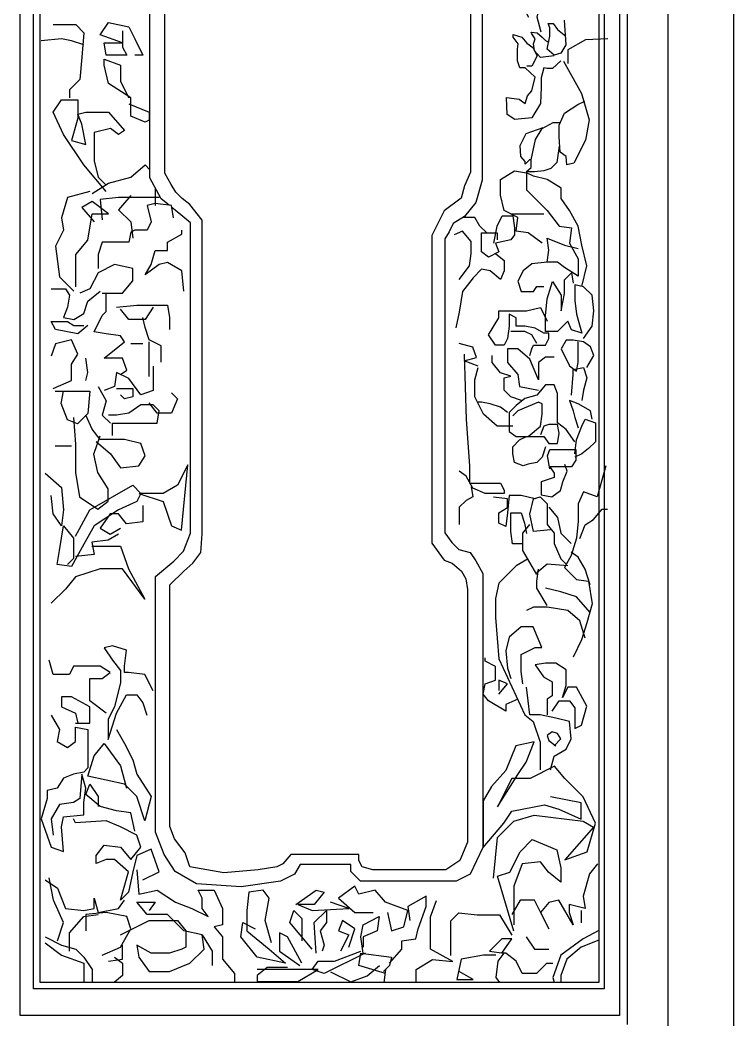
# Model space of a CAD drawing. Extents: x -66030 to 95157, y -13132 to 45879.
# Drawn here: x 44092 to 44532, y 40485 to 41102 of the extents above; entities that cross this region are included whole.
import ezdxf

# ---------------------------------------------------------------- set-up
doc = ezdxf.new("R2010")
doc.units = 0
doc.header["$LTSCALE"] = 100
doc.header["$MEASUREMENT"] = 0
doc.layers.add('3', color=11, linetype='CONTINUOUS')
doc.layers.add('7', color=105, linetype='CONTINUOUS')

msp = doc.modelspace()

# ---------------------------------------------------------------- linework, layer by layer
at = {"layer": '3'}
for p, q in [((44091.8, 40488.07), (44091.8, 41490.39)), ((44100.19, 40504.48), (44100.19, 41490.49)), ((44104.15, 40508.31), (44104.15, 41490.51)), ((44452.15, 41487.29), (44452.15, 40504.48)), ((44466.3, 41487.15), (44466.3, 40482.4)), ((44452.15, 40504.48), (44100.19, 40504.48))]:
    msp.add_line(p, q, dxfattribs=at)
for points in [[(44183.81, 40988.05), (44178.83, 40992.03), (44171.9, 41005.01), (44171.9, 41186.32), (44177.09, 41195.83), (44186.62, 41198.43), (44191.79, 41201.57)], [(44376.76, 41180.69), (44376.76, 41003.62), (44372.88, 40989.78), (44365.96, 40981.13), (44359.03, 40976.8), (44356.43, 40971.61), (44353.83, 40967.28), (44353.83, 40785.98), (44358.14, 40779.92), (44362.47, 40775.6), (44369.4, 40773.87), (44372.86, 40768.68), (44377.19, 40760.89), (44377.19, 40639.25), (44377.19, 40591.67), (44369.46, 40575.23), (44360.8, 40570.91), (44301.91, 40570.91), (44295.85, 40576.96), (44295.85, 40581.29), (44264.67, 40581.29), (44261.2, 40575.23), (44252.54, 40570.91), (44228.3, 40567.45), (44200.58, 40569.18), (44187.59, 40576.96), (44180.67, 40587.34), (44175.47, 40601.19), (44175.47, 40758.95), (44186.62, 40768.46), (44192.69, 40774.52), (44197.02, 40785.76), (44197.02, 40977.33), (44187.49, 40985.11), (44185.42, 40986.77)], [(44413.34, 41094.89), (44410.7, 41104.14), (44412.02, 41109.43), (44415.99, 41121.33), (44401.43, 41142.49), (44394.81, 41142.49), (44393.49, 41137.2), (44394.81, 41121.33), (44405.4, 41118.69), (44402.75, 41109.43), (44405.4, 41104.14)], [(44112.35, 41099.57), (44126.18, 41099.57), (44131.2, 41094.55), (44129.95, 41079.49), (44128.69, 41065.69), (44122.41, 41059.41), (44122.41, 41054.39)], [(44155.08, 41095.81), (44155.08, 41085.77), (44157.59, 41080.75), (44145.02, 41080.75), (44143.77, 41088.28), (44155.08, 41088.28), (44141.26, 41093.3), (44146.28, 41100.83), (44158.85, 41098.32), (44162.62, 41090.79), (44167.64, 41080.75), (44162.62, 41080.75)], [(44427.5, 41102.35), (44428.55, 41087.13), (44425.4, 41081.88), (44421.2, 41080.83), (44416.99, 41084.51), (44418.57, 41092.38), (44418.57, 41097.63), (44417.52, 41100.25), (44420.67, 41100.25), (44423.3, 41096.58), (44428.55, 41092.38)], [(44425.4, 41077.16), (44420.15, 41072.44), (44416.99, 41072.44), (44414.89, 41072.96), (44413.31, 41066.66), (44413.31, 41060.89), (44412.79, 41050.92), (44407.54, 41042), (44397.03, 41040.95), (44392.3, 41044.1), (44391.77, 41054.59), (44399.65, 41053.54), (44403.33, 41050.92), (44404.91, 41055.64), (44407.54, 41058.79), (44409.64, 41067.19), (44403.33, 41072.96), (44400.18, 41072.96), (44398.6, 41077.16), (44398.6, 41084.51), (44399.13, 41087.66), (44395.98, 41091.85), (44395.98, 41093.43), (44401.23, 41091.85), (44404.38, 41088.18), (44408.06, 41085.56), (44410.69, 41080.31), (44407.54, 41074.01), (44404.38, 41074.01)], [(44421.2, 41080.31), (44412.79, 41079.26), (44409.11, 41083.46), (44408.59, 41087.66), (44409.64, 41090.81), (44407.54, 41093.95), (44407.01, 41095), (44410.69, 41094.48), (44413.84, 41091.85), (44415.94, 41089.76), (44418.04, 41088.71)], [(44131.2, 41087.02), (44123.66, 41089.53), (44117.38, 41090.79), (44104.82, 41089.53)], [(44454.3, 41090.81), (44440.64, 41090.28), (44429.6, 41083.98), (44429.6, 41075.59)], [(44158.85, 41050.63), (44171.41, 41045.6), (44171.41, 41040.58), (44168.9, 41039.33), (44160.1, 41043.09), (44160.1, 41054.39), (44146.28, 41063.18), (44143.77, 41074.47), (44143.77, 41078.24), (44153.82, 41074.47), (44153.82, 41064.43), (44158.85, 41054.39)], [(44427.03, 41076.98), (44438.07, 41057.04), (44442.8, 41040.77), (44440.69, 41028.18), (44433.34, 41014.01), (44429.14, 41012.96), (44428.61, 41018.2), (44424.93, 41020.83), (44424.41, 41030.28), (44424.41, 41037.62), (44427.56, 41044.97), (44435.97, 41050.22), (44440.17, 41052.32)], [(44145.02, 40996.66), (44131.2, 41012.97), (44118.64, 41031.8), (44112.35, 41045.6), (44117.38, 41053.14), (44127.43, 41053.14), (44127.43, 41041.84), (44123.66, 41028.03), (44132.46, 41025.52), (44129.95, 41038.07), (44127.43, 41044.35), (44132.46, 41045.6), (44146.28, 41045.6), (44156.33, 41034.31), (44152.56, 41031.8), (44147.54, 41035.56), (44137.49, 41033.05), (44137.49, 41015.48), (44140, 41005.44), (44145.02, 41000.42)], [(44424.41, 41024.5), (44422.83, 41014.53), (44419.15, 41010.86), (44414.95, 41009.28), (44409.17, 41008.76), (44403.91, 41008.76), (44407.07, 41011.38), (44407.07, 41013.48), (44407.07, 41016.11), (44409.69, 41028.7), (44413.9, 41035.52), (44420.73, 41039.2), (44424.93, 41039.2)], [(44407.07, 41016.11), (44406.02, 41016.11), (44403.39, 41013.48), (44403.39, 41015.06), (44400.76, 41018.2), (44400.24, 41025.03), (44403.91, 41032.37), (44414.42, 41036.05)], [(44136.23, 40995.4), (44146.28, 41001.68), (44160.1, 41005.44), (44168.9, 41012.97), (44171.9, 41009.97)], [(44413.78, 40964.62), (44405.27, 40971), (44397.82, 40972.06), (44398.88, 40980.56), (44390.37, 40984.82), (44388.24, 40994.38), (44388.24, 41003.95), (44396.75, 41009.26), (44404.2, 41008.2)], [(44438.26, 40938.05), (44441.45, 40950.8), (44438.26, 40963.56), (44436.13, 40975.25), (44430.81, 40984.82), (44425.49, 40992.26), (44425.49, 40998.63), (44416.97, 41003.95), (44408.46, 41006.08), (44404.2, 41008.2), (44404.2, 40997.57), (44416.97, 40984.82), (44424.42, 40975.25), (44431.87, 40974.19), (44430.81, 40964.62), (44436.13, 40955.05), (44436.13, 40944.42), (44427.62, 40949.74), (44423.36, 40952.93), (44416.97, 40952.93), (44418.04, 40960.37), (44416.97, 40967.81), (44427.62, 40963.56), (44436.13, 40961.43)], [(44134.97, 40996.66), (44121.15, 40992.89), (44117.38, 40980.34), (44118.64, 40972.81), (44113.61, 40962.77), (44116.12, 40943.95), (44124.92, 40935.16)], [(44175.18, 40998.86), (44175.18, 40996.66), (44175.18, 40987.87)], [(44126.18, 40937.67), (44126.18, 40957.75), (44133.72, 40966.54), (44136.23, 40982.85), (44146.28, 40982.85), (44136.23, 40990.38), (44129.95, 40986.62), (44137.49, 40977.83)], [(44186.49, 40980.34), (44185.23, 40987.87), (44175.18, 40989.13), (44170.16, 40987.87), (44172.67, 40977.83), (44170.16, 40972.81), (44162.62, 40972.81), (44160.1, 40971.56), (44158.85, 40965.28), (44150.05, 40965.28), (44142.51, 40965.28), (44140, 40957.75), (44140, 40948.97)], [(44177.69, 40992.89), (44152.56, 40992.89), (44141.26, 40991.64), (44142.51, 40979.09)], [(44160.1, 40994.15), (44152.56, 40985.36), (44160.1, 40977.83), (44161.36, 40967.79)], [(44414.85, 40982.69), (44399.95, 40982.69), (44394.62, 40982.69)], [(44379.73, 40971), (44375.47, 40975.25), (44372.28, 40980.56), (44364.83, 40980.56)], [(44383.98, 40964.62), (44386.11, 40975.25), (44389.3, 40981.63), (44395.69, 40981.63), (44396.75, 40974.19), (44396.75, 40969.93), (44394.62, 40966.75), (44385.05, 40964.62), (44387.18, 40959.3), (44380.79, 40956.12), (44376.53, 40959.3), (44376.53, 40971), (44386.11, 40971), (44386.11, 40966.75)], [(44192.77, 40935.16), (44191.52, 40947.71), (44182.72, 40952.73), (44177.69, 40951.48), (44168.9, 40945.2), (44172.67, 40951.48), (44175.18, 40960.26), (44182.72, 40960.26), (44182.72, 40965.28), (44191.52, 40970.3), (44191.52, 40972.81)], [(44362.7, 40942.3), (44369.08, 40950.8), (44370.15, 40958.24), (44370.15, 40965.68), (44364.83, 40972.06), (44359.51, 40969.93)], [(44385.05, 40958.24), (44390.37, 40953.99), (44390.37, 40947.61), (44388.24, 40942.3), (44381.85, 40947.61), (44376.53, 40948.68), (44371.21, 40943.36), (44364.83, 40934.86), (44362.7, 40922.1), (44360.57, 40912.53)], [(44142.51, 40933.91), (44155.08, 40933.91), (44161.36, 40941.44), (44161.36, 40948.97), (44150.05, 40951.48), (44140, 40946.46), (44134.97, 40936.42), (44128.69, 40933.91)], [(44416.97, 40952.93), (44407.4, 40951.86), (44402.07, 40947.61), (44398.88, 40941.23), (44401.01, 40934.86), (44408.46, 40934.86), (44410.59, 40938.05), (44414.85, 40938.05)], [(44439.34, 40905.93), (44444.66, 40913.37), (44445.73, 40922.94), (44444.66, 40932.51), (44439.34, 40937.82), (44434.02, 40938.88), (44434.02, 40929.32), (44435.08, 40920.81), (44438.28, 40909.12), (44431.89, 40911.25), (44429.76, 40916.56), (44423.38, 40910.18), (44415.93, 40910.18), (44415.93, 40919.75), (44416.99, 40930.38), (44420.19, 40941.01), (44425.51, 40932.51), (44425.51, 40922.94), (44427.64, 40933.57), (44427.64, 40942.07), (44431.89, 40946.32), (44432.96, 40939.95)], [(44111.1, 40936.42), (44119.89, 40936.42), (44122.41, 40932.65), (44121.15, 40925.12), (44118.64, 40918.85), (44124.92, 40917.59), (44131.2, 40921.36), (44133.72, 40928.89), (44141.26, 40935.16)], [(44153.82, 40883.7), (44157.59, 40886.21), (44155.08, 40893.75), (44143.77, 40893.75), (44156.33, 40903.79), (44153.82, 40907.55), (44145.02, 40908.81), (44137.49, 40910.06), (44142.51, 40920.1), (44145.02, 40922.61), (44145.02, 40933.91)], [(44151.31, 40925.12), (44163.87, 40926.38), (44182.72, 40926.38), (44183.98, 40918.85), (44183.98, 40911.32)], [(44173.92, 40925.12), (44168.9, 40917.59), (44158.85, 40917.59), (44153.82, 40923.87)], [(44406.35, 40895.3), (44407.41, 40899.55), (44408.48, 40901.68), (44415.93, 40901.68), (44418.06, 40905.93), (44418.06, 40909.12), (44414.86, 40909.12), (44409.54, 40912.31), (44403.16, 40913.37), (44397.84, 40913.37), (44397.84, 40918.69), (44393.58, 40920.81), (44393.58, 40916.56), (44393.58, 40913.37), (44392.52, 40905.93), (44390.39, 40901.68), (44385.07, 40901.68), (44380.81, 40908.06), (44387.19, 40918.69), (44387.19, 40922.94), (44394.64, 40922.94), (44404.22, 40922.94), (44412.74, 40925.06), (44416.99, 40916.56)], [(44133.72, 40913.83), (44127.43, 40908.81), (44113.61, 40911.32), (44111.1, 40916.34), (44121.15, 40916.34), (44124.92, 40913.83), (44131.2, 40913.83)], [(44178.95, 40891.23), (44178.95, 40901.28), (44171.41, 40905.04), (44168.9, 40912.57), (44167.64, 40918.85)], [(44410.61, 40902.74), (44407.41, 40908.06), (44403.16, 40910.18), (44394.64, 40910.18)], [(44112.35, 40874.92), (44123.66, 40879.94), (44123.66, 40889.98), (44127.43, 40896.26), (44123.66, 40905.04), (44113.61, 40902.53), (44111.1, 40895)], [(44167.64, 40902.53), (44160.1, 40902.53)], [(44171.41, 40882.45), (44171.41, 40895), (44171.41, 40903.79)], [(44374.37, 40888.85), (44365.86, 40892.04), (44373.31, 40894.16), (44371.18, 40900.54), (44362.67, 40902.67)], [(44441.47, 40887.86), (44445.73, 40895.3), (44443.6, 40900.62), (44439.34, 40903.81), (44432.96, 40904.87), (44428.7, 40904.87), (44425.51, 40899.55), (44430.83, 40888.92), (44435.08, 40885.73), (44436.15, 40891.05), (44436.15, 40899.55), (44436.15, 40903.81)], [(44365.86, 40896.29), (44366.92, 40855.89), (44369.05, 40827.19), (44369.05, 40816.56), (44376.5, 40816.56), (44388.21, 40816.56), (44390.34, 40812.31), (44390.34, 40810.19), (44378.63, 40810.19), (44371.18, 40813.38), (44366.92, 40820.82), (44362.67, 40824.01)], [(44421.25, 40894.24), (44415.93, 40894.24), (44411.67, 40891.05), (44411.67, 40880.42), (44406.35, 40893.18), (44398.9, 40899.55), (44392.52, 40899.55), (44392.52, 40891.05), (44398.9, 40883.61), (44399.97, 40876.17), (44411.67, 40874.04)], [(44132.46, 40879.94), (44133.72, 40884.96), (44132.46, 40893.75)], [(44401.03, 40867.66), (44394.64, 40869.79), (44390.39, 40874.04), (44390.39, 40881.48), (44394.64, 40882.55), (44388.26, 40884.67), (44382.94, 40891.05), (44382.94, 40895.3)], [(44173.92, 40888.72), (44173.92, 40873.66), (44166.39, 40871.15), (44158.85, 40881.19), (44151.31, 40884.96), (44150.05, 40876.17), (44143.77, 40873.66)], [(44395.71, 40851.72), (44386.13, 40851.72), (44377.62, 40859.16), (44372.3, 40869.79), (44372.3, 40880.42), (44374.42, 40887.86)], [(44431.89, 40870.85), (44432.96, 40883.61), (44432.96, 40886.8), (44439.34, 40887.86), (44441.47, 40881.48), (44439.34, 40874.04), (44438.28, 40867.66)], [(44113.5, 40873.33), (44134.86, 40873.33), (44133.6, 40859.53), (44127.32, 40853.25), (44121.04, 40855.76), (44117.27, 40865.8), (44118.53, 40873.33)], [(44140, 40876.17), (44145.02, 40867.39), (44142.51, 40858.6), (44147.54, 40853.58)], [(44151.31, 40874.92), (44161.36, 40874.92), (44161.36, 40869.9), (44156.33, 40868.64), (44153.82, 40871.15)], [(44185.23, 40872.41), (44189, 40868.64), (44185.23, 40859.86), (44176.44, 40859.86), (44171.41, 40866.13)], [(44434.02, 40842.15), (44428.7, 40849.59), (44423.38, 40853.85), (44423.38, 40864.48), (44423.38, 40871.92), (44421.25, 40877.23), (44415.93, 40877.23), (44410.61, 40870.85), (44403.16, 40868.73), (44397.84, 40864.48), (44393.58, 40860.22), (44393.58, 40848.53), (44397.84, 40845.34), (44405.29, 40845.34), (44412.74, 40851.72), (44413.8, 40859.16), (44413.8, 40865.54), (44411.67, 40866.6), (44398.9, 40861.29), (44395.71, 40858.1)], [(44392.52, 40860.22), (44388.26, 40863.41), (44381.87, 40865.54), (44376.55, 40866.6), (44374.42, 40866.6)], [(44444.66, 40855.97), (44443.6, 40861.29), (44436.15, 40865.54), (44430.83, 40867.66), (44432.96, 40861.29), (44434.02, 40857.03), (44436.15, 40850.66)], [(44148.79, 40846.05), (44148.79, 40853.58), (44165.13, 40853.58), (44176.44, 40853.58), (44177.69, 40861.11), (44173.92, 40864.88), (44166.39, 40864.88), (44158.85, 40859.86), (44151.31, 40858.6), (44146.28, 40858.6)], [(44124.81, 40857.02), (44126.06, 40840.7), (44126.06, 40823.13), (44128.58, 40808.07), (44139.89, 40800.54), (44146.17, 40805.56), (44146.17, 40813.09), (44139.89, 40823.13), (44137.37, 40834.43), (44141.14, 40845.72)], [(44138.74, 40842.29), (44147.54, 40834.76), (44153.82, 40825.97), (44165.13, 40827.23), (44168.9, 40833.5), (44166.39, 40841.03), (44156.33, 40843.54), (44141.26, 40843.54), (44136.23, 40849.82), (44132.46, 40858.6)], [(44415.93, 40838.96), (44413.8, 40832.59), (44410.61, 40829.4), (44405.29, 40828.33), (44402.09, 40827.27), (44396.77, 40829.4), (44395.71, 40834.71), (44395.71, 40838.96), (44399.97, 40843.22), (44404.22, 40845.34), (44414.86, 40845.34), (44418.06, 40841.09), (44423.38, 40841.09), (44424.44, 40847.47), (44423.38, 40852.78), (44418.06, 40852.78), (44414.86, 40851.72), (44412.74, 40846.4)], [(44434.02, 40834.71), (44435.08, 40843.22), (44438.28, 40851.72), (44440.41, 40855.97), (44446.79, 40853.85), (44446.79, 40847.47), (44446.79, 40842.15), (44442.53, 40837.9), (44438.28, 40834.71), (44434.02, 40832.59)], [(44123.55, 40839.45), (44113.5, 40839.45)], [(44418.5, 40825.39), (44417.17, 40833.4), (44418.5, 40837.41), (44429.19, 40837.41), (44434.54, 40837.41), (44434.54, 40830.73), (44431.87, 40826.73), (44427.86, 40826.73), (44418.5, 40826.73), (44421.18, 40822.72), (44421.18, 40820.05), (44413.16, 40817.38), (44413.16, 40813.38), (44413.16, 40809.37), (44419.84, 40808.04), (44425.18, 40812.04), (44426.52, 40817.38), (44429.19, 40824.06), (44427.86, 40828.06)], [(44107.29, 40822.77), (44117.34, 40813.98), (44118.59, 40800.18), (44117.34, 40790.14), (44112.31, 40797.67), (44111.05, 40808.96)], [(44165.09, 40810.22), (44180.16, 40805.2), (44185.19, 40790.14), (44191.47, 40787.63), (44195.24, 40827.79), (44188.96, 40815.24), (44180.16, 40810.22), (44166.34, 40810.22)], [(44453.12, 40827.19), (44447.8, 40808.06), (44439.29, 40811.25), (44436.1, 40803.81), (44436.1, 40793.18), (44435.03, 40782.55), (44431.84, 40771.92), (44427.58, 40764.48), (44435.03, 40757.04), (44442.48, 40755.98), (44444.61, 40742.16), (44441.42, 40730.46), (44438.23, 40719.83), (44432.9, 40709.2)], [(44126.13, 40783.86), (44134.93, 40800.18), (44161.32, 40815.24), (44166.34, 40810.22), (44163.83, 40805.2), (44152.52, 40800.18), (44137.44, 40790.14), (44131.16, 40778.84), (44123.62, 40765.04), (44114.82, 40766.29), (44116.08, 40775.08), (44118.59, 40790.14), (44124.88, 40782.61), (44124.88, 40770.06), (44121.11, 40766.29)], [(44370.11, 40814.44), (44371.18, 40808.06), (44366.92, 40805.94), (44362.67, 40801.68), (44362.67, 40795.31), (44362.67, 40791.05)], [(44409.45, 40806.84), (44400.94, 40808.96), (44393.49, 40808.96), (44392.42, 40798.33), (44391.36, 40789.83), (44387.1, 40791.95), (44387.1, 40798.33), (44392.42, 40801.52), (44392.42, 40806.84), (44383.91, 40807.9)], [(44419.07, 40787.86), (44408.43, 40786.8), (44406.3, 40797.43), (44408.43, 40807), (44412.68, 40808.06), (44416.94, 40803.81), (44416.94, 40795.31), (44416.94, 40791.05), (44421.2, 40785.74), (44421.2, 40779.36), (44425.45, 40769.79), (44428.65, 40766.61)], [(44167.6, 40802.69), (44167.6, 40792.65), (44157.55, 40791.39), (44152.52, 40797.67), (44147.49, 40797.67), (44141.21, 40788.88), (44147.49, 40785.12), (44153.78, 40788.88)], [(44402, 40779.2), (44395.61, 40779.2), (44394.55, 40786.64), (44394.55, 40794.08), (44394.55, 40798.33), (44400.94, 40798.33), (44403.06, 40791.95), (44404.13, 40785.58)], [(44418.01, 40801.68), (44423.33, 40795.31), (44425.45, 40785.74), (44431.84, 40779.36)], [(44437.12, 40782.39), (44440.31, 40790.89), (44445.63, 40794.08), (44450.95, 40800.46), (44454.15, 40800.46)], [(44410.56, 40760.23), (44402.04, 40775.11), (44402.04, 40785.74), (44406.3, 40791.05)], [(44152.52, 40785.12), (44146.24, 40781.35), (44136.19, 40780.1), (44137.44, 40772.57), (44126.13, 40771.31)], [(44136.19, 40777.59), (44144.98, 40777.59), (44153.78, 40777.59), (44158.8, 40763.78), (44168.86, 40744.96), (44155.03, 40763.78), (44141.21, 40763.78), (44126.13, 40758.76), (44119.85, 40751.23), (44111.05, 40742.45)], [(44443.55, 40753.85), (44440.35, 40763.42), (44436.1, 40770.86), (44431.84, 40774.05)], [(44405.23, 40769.79), (44397.78, 40765.54), (44387.14, 40754.91), (44385.01, 40745.35), (44385.01, 40733.65), (44387.14, 40708.14), (44403.09, 40673.66), (44408.41, 40669.41), (44412.66, 40656.65), (44412.66, 40647.09), (44412.66, 40639.64)], [(44429.71, 40765.54), (44416.94, 40766.61), (44410.56, 40761.29)], [(44416.94, 40741.09), (44410.56, 40751.72), (44410.56, 40755.98), (44411.62, 40763.42)], [(44443.55, 40736.84), (44435.03, 40746.41), (44425.45, 40749.6), (44415.88, 40751.72)], [(44440.35, 40720.9), (44437.16, 40731.53), (44429.71, 40737.9), (44416.94, 40740.03), (44408.43, 40740.03), (44404.17, 40737.9)], [(44402.02, 40692.79), (44400.96, 40700.23), (44400.96, 40710.86), (44409.47, 40715.12), (44413.73, 40715.12), (44408.41, 40727.87), (44400.96, 40727.87), (44393.51, 40721.49), (44391.38, 40712.99), (44392.44, 40702.36), (44394.57, 40695.98)], [(44173.88, 40688.48), (44168.86, 40698.52), (44158.8, 40699.77), (44156.29, 40699.77), (44156.29, 40703.54), (44157.55, 40713.58), (44148.75, 40716.09), (44143.72, 40714.84), (44148.75, 40707.31), (44153.78, 40701.03), (44153.78, 40693.5), (44150.01, 40678.44), (44146.24, 40670.91), (44146.24, 40658.36), (44151.26, 40674.67), (44157.55, 40685.97), (44163.83, 40685.97), (44167.6, 40680.95), (44170.11, 40673.42)], [(44144.98, 40674.67), (44134.93, 40682.2), (44134.93, 40690.99), (44134.93, 40696.01), (44142.47, 40696.01), (44147.49, 40699.77), (44141.21, 40703.54), (44131.16, 40703.54), (44124.88, 40703.54), (44122.36, 40698.52), (44112.31, 40698.52), (44109.8, 40707.31)], [(44398.83, 40683.23), (44391.38, 40680.04), (44391.38, 40675.79), (44380.74, 40682.16), (44377.54, 40686.42), (44378.61, 40692.79), (44384.99, 40694.92), (44384.99, 40703.42), (44378.61, 40706.61), (44378.61, 40708.74)], [(44420.11, 40675.79), (44424.37, 40682.16), (44430.76, 40682.16), (44433.95, 40677.91), (44433.95, 40671.53), (44433.95, 40665.16), (44438.2, 40667.28), (44441.4, 40678.97), (44435.01, 40690.67), (44429.69, 40690.67), (44426.5, 40684.29), (44428.63, 40691.73), (44428.63, 40701.3), (44422.24, 40705.55), (44415.86, 40705.55), (44409.47, 40704.49), (44414.79, 40697.05), (44420.11, 40693.86), (44420.11, 40685.35), (44416.92, 40683.23), (44416.92, 40673.66)], [(44387.12, 40686.42), (44392.44, 40692.79), (44387.12, 40694.92), (44387.12, 40688.54)], [(44419.05, 40639.64), (44421.18, 40648.15), (44428.63, 40652.4), (44431.82, 40658.78), (44430.76, 40669.41), (44422.24, 40671.53), (44412.66, 40673.66), (44406.28, 40673.66), (44405.21, 40682.16), (44404.15, 40690.67)], [(44126.13, 40668.4), (44134.93, 40668.4), (44134.93, 40678.44), (44123.62, 40684.71), (44117.34, 40684.71), (44117.34, 40678.44), (44126.13, 40674.67), (44127.39, 40668.4)], [(44111.05, 40673.42), (44116.08, 40664.63), (44114.82, 40657.1), (44121.11, 40653.34), (44126.13, 40657.1), (44126.13, 40665.89), (44133.67, 40664.63), (44133.67, 40654.59), (44133.67, 40640.79), (44131.16, 40638.28), (44124.88, 40637.02), (44118.59, 40634.51), (44114.82, 40628.24), (44108.54, 40626.98), (44108.54, 40621.96), (44104.77, 40609.41), (44111.05, 40591.84), (44118.59, 40589.33), (44117.34, 40604.39), (44118.59, 40610.67), (44131.16, 40611.92), (44131.16, 40619.45), (44132.42, 40628.24), (44129.9, 40637.02), (44128.65, 40621.96), (44124.88, 40619.45), (44116.08, 40618.2), (44111.05, 40609.41), (44112.31, 40599.37)], [(44151.26, 40664.63), (44156.29, 40655.85), (44161.32, 40645.81), (44163.83, 40637.02), (44172.62, 40623.22), (44168.86, 40608.16), (44163.83, 40623.22), (44156.29, 40630.75), (44144.98, 40633.26), (44133.67, 40635.77), (44137.44, 40648.32), (44143.72, 40655.85), (44153.78, 40642.04), (44157.55, 40628.24)], [(44421.18, 40654.53), (44425.43, 40658.78), (44423.31, 40661.97), (44420.11, 40663.03), (44416.92, 40660.9), (44417.98, 40657.72), (44422.24, 40654.53)], [(44383.87, 40572.79), (44386.38, 40597.89), (44396.43, 40607.93), (44409, 40611.7), (44439.15, 40607.93), (44445.44, 40604.17), (44427.84, 40584.09), (44441.67, 40589.11), (44446.69, 40606.68), (44439.15, 40622.99), (44427.84, 40634.29), (44421.56, 40641.82), (44406.48, 40634.29), (44395.17, 40634.29), (44386.38, 40616.72), (44398.94, 40636.8), (44403.97, 40644.33), (44409, 40656.88), (44397.69, 40654.37), (44391.4, 40639.31), (44382.61, 40629.27), (44377.58, 40620.48), (44377.58, 40596.64), (44377.58, 40591.62), (44390.15, 40606.68), (44395.17, 40614.21), (44415.28, 40617.97), (44424.07, 40615.46), (44437.9, 40609.19), (44437.9, 40619.23), (44419.05, 40622.99)], [(44162.57, 40601.88), (44160.06, 40613.18), (44151.26, 40614.43), (44141.21, 40616.94), (44132.42, 40624.47), (44134.93, 40630.75), (44139.95, 40623.22), (44139.95, 40616.94)], [(44167.6, 40571.76), (44177.65, 40576.78), (44172.62, 40590.59), (44163.83, 40586.82), (44161.32, 40576.78), (44158.8, 40564.23), (44153.78, 40559.21), (44158.8, 40576.78), (44150.01, 40584.31), (44144.98, 40584.31), (44138.7, 40581.8), (44138.7, 40586.82), (44143.72, 40593.1), (44153.78, 40591.84), (44160.06, 40584.31), (44166.34, 40591.84), (44163.83, 40599.37), (44153.78, 40604.39), (44144.98, 40608.16), (44126.13, 40606.9), (44124.88, 40609.41)], [(44396.43, 40540.16), (44386.38, 40574.05), (44393.92, 40576.56), (44400.2, 40589.11), (44407.74, 40596.64), (44422.82, 40590.36), (44425.33, 40579.07), (44425.33, 40570.28), (44417.79, 40576.56), (44412.77, 40582.83), (44401.46, 40581.58), (44396.43, 40567.77), (44396.43, 40560.24), (44396.43, 40543.93)], [(44448.03, 40581.69), (44443.01, 40575.42), (44439.24, 40561.61), (44440.49, 40554.08), (44430.44, 40556.59), (44430.44, 40551.57), (44432.95, 40544.04), (44424.16, 40559.1), (44417.88, 40557.85), (44412.85, 40551.57), (44417.88, 40541.53), (44409.08, 40559.1), (44400.28, 40559.1), (44395.26, 40550.32)], [(44163.89, 40577.94), (44165.15, 40562.88), (44176.46, 40565.39), (44187.76, 40557.86), (44197.82, 40554.09), (44207.87, 40549.07), (44204.1, 40554.09), (44204.1, 40560.37), (44201.59, 40565.39), (44211.64, 40565.39), (44216.66, 40554.09), (44216.66, 40544.05), (44211.64, 40542.8), (44216.66, 40536.52), (44216.66, 40522.72), (44224.2, 40513.93), (44224.2, 40508.31)], [(44107.35, 40571.66), (44114.89, 40566.64), (44119.91, 40554.09), (44131.22, 40552.84), (44137.5, 40554.09), (44137.5, 40560.37), (44140.02, 40551.58), (44152.58, 40554.09), (44156.35, 40559.11)], [(44114.89, 40534.01), (44118.66, 40545.31), (44112.37, 40559.11), (44109.86, 40572.92)], [(44246.82, 40532.76), (44243.05, 40546.56), (44245.56, 40560.37), (44241.8, 40565.39), (44233, 40564.13), (44231.74, 40552.84), (44231.74, 40540.29), (44245.56, 40528.99), (44255.62, 40520.21), (44238.03, 40523.97), (44227.97, 40536.52), (44229.23, 40545.31), (44236.77, 40541.54)], [(44261.9, 40556.6), (44274.46, 40565.39), (44279.49, 40564.13), (44273.21, 40556.6), (44263.16, 40556.6), (44271.95, 40552.84), (44294.57, 40554.09), (44283.26, 40557.86)], [(44318.44, 40551.58), (44320.96, 40540.29), (44328.5, 40542.8), (44331.01, 40552.84), (44317.19, 40557.86), (44310.9, 40565.39), (44300.85, 40562.88), (44298.34, 40567.9), (44288.29, 40560.37), (44298.34, 40551.58), (44309.65, 40551.58)], [(44153.84, 40537.78), (44171.43, 40546.56), (44189.02, 40546.56), (44194.05, 40540.29), (44194.05, 40530.25), (44191.53, 40528.99), (44183.99, 40526.48), (44172.69, 40526.48), (44163.89, 40531.5), (44165.15, 40523.97), (44171.43, 40515.19), (44183.99, 40515.19), (44196.56, 40520.21), (44205.36, 40528.99), (44204.1, 40537.78), (44192.79, 40540.29), (44182.74, 40550.33), (44170.17, 40550.33), (44163.89, 40557.86), (44175.2, 40557.86), (44171.43, 40552.84)], [(44319.7, 40520.21), (44327.24, 40528.99), (44327.24, 40534.01), (44336.03, 40535.27), (44337.29, 40541.54), (44342.32, 40555.35), (44342.32, 40561.62), (44331.01, 40555.35), (44332.27, 40546.56)], [(44336.12, 40508.31), (44336.12, 40516.32), (44346.17, 40522.59), (44358.73, 40521.34), (44344.91, 40528.87), (44344.91, 40548.95), (44348.68, 40558.99)], [(44122.42, 40527.74), (44122.42, 40539.03), (44131.22, 40549.07), (44140.02, 40550.33)], [(44142.53, 40525.23), (44153.84, 40530.25), (44160.12, 40541.54), (44157.61, 40549.07), (44145.04, 40551.58), (44132.48, 40550.33), (44132.48, 40540.29)], [(44271.95, 40528.99), (44258.13, 40545.31), (44260.64, 40552.84), (44265.67, 40547.82), (44265.67, 40534.01)], [(44274.46, 40526.48), (44273.21, 40545.31), (44280.75, 40552.84), (44280.75, 40545.31), (44276.98, 40540.29), (44279.49, 40531.5), (44278.23, 40527.74)], [(44357.48, 40525.1), (44357.48, 40546.44), (44362.5, 40551.46), (44373.81, 40550.2), (44387.64, 40550.2), (44395.17, 40537.65)], [(44437.98, 40552.83), (44437.98, 40545.3)], [(44294.57, 40530.25), (44298.34, 40541.54), (44290.8, 40546.56), (44288.29, 40540.29), (44294.57, 40537.78), (44289.54, 40527.74)], [(44303.37, 40526.48), (44302.11, 40536.52), (44303.37, 40544.05), (44313.42, 40549.07), (44312.16, 40540.29), (44303.37, 40536.52), (44303.37, 40530.25)], [(44265.67, 40520.21), (44256.87, 40536.52), (44251.85, 40539.03), (44251.85, 40527.74), (44264.41, 40518.95)], [(44448.8, 40540.56), (44439.24, 40535.26), (44425.42, 40525.22), (44420.39, 40511.41), (44421.28, 40508.31)], [(44107.35, 40536.52), (44117.4, 40531.5), (44126.19, 40528.99), (44131.22, 40523.97), (44136.25, 40516.44), (44136.25, 40508.31)], [(44107.35, 40532.76), (44117.4, 40525.23), (44131.22, 40520.21), (44131.22, 40510.17), (44131.22, 40508.31)], [(44204.1, 40537.78), (44210.38, 40527.74), (44210.38, 40518.95)], [(44420.39, 40520.2), (44416.62, 40520.2), (44410.34, 40513.92), (44401.54, 40513.92), (44397.77, 40521.45), (44391.49, 40526.47), (44388.98, 40526.47), (44395.26, 40535.26), (44388.98, 40535.26), (44381.44, 40527.73), (44390.23, 40526.47), (44386.46, 40521.45), (44385.21, 40511.41), (44387.54, 40508.31)], [(44404.05, 40536.51), (44409.08, 40528.98), (44417.88, 40528.98)], [(44448.8, 40534.56), (44437.98, 40530.24), (44429.18, 40522.71), (44425.42, 40512.67), (44425.42, 40508.31)], [(44146.3, 40521.46), (44155.09, 40522.72), (44155.09, 40531.5)], [(44304.62, 40526.48), (44279.49, 40513.93), (44271.95, 40516.44), (44275.72, 40521.46), (44285.77, 40521.46), (44302.11, 40527.74)], [(44317.19, 40513.93), (44300.85, 40518.95), (44302.11, 40526.48), (44320.96, 40523.97), (44319.7, 40518.95), (44315.93, 40515.19)], [(44150.07, 40523.97), (44155.09, 40520.21), (44155.09, 40512.68), (44149.85, 40508.31)], [(44385.21, 40525.22), (44377.67, 40525.22), (44363.85, 40522.71), (44361.33, 40510.16), (44371.38, 40510.16), (44362.59, 40515.18)], [(44256.87, 40517.7), (44244.31, 40517.7), (44238.03, 40512.68), (44238.03, 40508.91), (44263.16, 40508.91), (44275.72, 40516.44), (44238.03, 40516.44)], [(44283.34, 40515.06), (44295.91, 40508.78), (44305.96, 40512.55), (44313.5, 40518.83)], [(44317.19, 40516.44), (44316.17, 40508.31)]]:
    msp.add_lwpolyline(points, dxfattribs=at)
at = {"layer": '7', "color": 7}
for p, q in [((44532.19, 39349.55), (44532.19, 42090.77)), ((44491.3, 41486.96), (44491.3, 39349.55))]:
    msp.add_line(p, q, dxfattribs=at)
at = {"layer": '7'}
for p, q in [((44448.8, 41487.32), (44448.8, 40508.31)), ((44461.62, 41487.19), (44461.62, 40488.07)), ((44448.8, 40508.31), (44104.15, 40508.31)), ((44461.62, 40488.07), (44091.8, 40488.07))]:
    msp.add_line(p, q, dxfattribs=at)
msp.add_lwpolyline([(44369.66, 41155.14), (44369.66, 41008.62), (44365.9, 41000.02), (44363.99, 40992.38), (44353.47, 40984.73), (44351.55, 40980.91), (44348.68, 40975.17), (44345.81, 40969.44), (44345.81, 40957.97), (44345.81, 40779.56), (44353.5, 40769.04), (44358.28, 40767.13), (44364.02, 40762.35), (44366.89, 40757.57), (44367.85, 40750.88), (44367.85, 40739.41), (44367.85, 40595.09), (44363.06, 40583.62), (44354.45, 40577.89), (44346.8, 40577.89), (44309.48, 40577.89), (44302.78, 40579.8), (44300.87, 40583.62), (44300.87, 40587.44), (44258.77, 40587.44), (44253.98, 40581.71), (44250.16, 40579.8), (44238.67, 40577.89), (44217.62, 40575.97), (44196.57, 40579.8), (44193.7, 40588.4), (44187, 40597), (44184.13, 40604.65), (44184.13, 40753.75), (44192.75, 40762.35), (44198.49, 40767.13), (44203.27, 40773.82), (44204.23, 40785.29), (44204.23, 40978.91), (44196.55, 40988.47), (44191.77, 40992.29), (44187.94, 40996.12), (44185.07, 41000.89), (44181.24, 41007.59), (44181.16, 41008.07), (44181.16, 41008.07), (44181.16, 41177.12)], dxfattribs=at)

doc.saveas('drawing.dxf')
